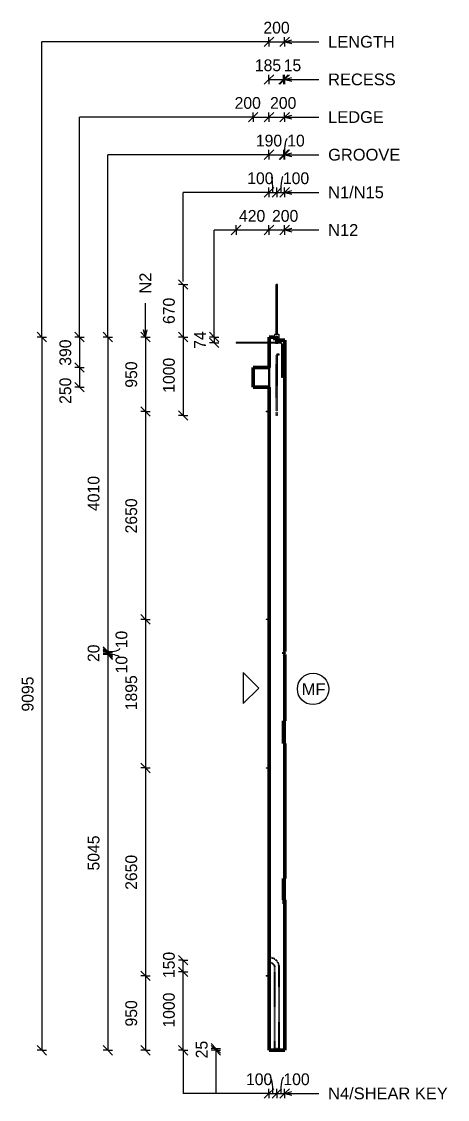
# Model space of a CAD drawing. Header units: millimetres. Extents: x -15095 to 3194, y -2416 to 13287.
# Drawn here: x -2234 to 3194, y -2021 to 11723 of the extents above; entities that cross this region are included whole.
import ezdxf

# ---------------------------------------------------------------- set-up
doc = ezdxf.new("R2010")
doc.units = ezdxf.units.MM
doc.linetypes.add('Dash', pattern=[6.36, 3.18, -3.18])
for name, color, linetype, lineweight in [('A-ANNO-DIMS', 211, 'Continuous', 9), ('A-ANNO-DIMS-60', 211, 'Continuous', 9), ('A-DETL-THIN', 151, 'Continuous', 18), ('A-GENM', 13, 'Continuous', 18), ('A-WALL', 113, 'Continuous', 25), ('A-WALL-HDLN', 110, 'Dash', 25), ('G-ANNO-TEXT', 231, 'Continuous', 9), ('S-BEAM', 12, 'Continuous', 18), ('S-RBAR', 171, 'Continuous', 18)]:
    doc.layers.add(name, color=color, linetype=linetype, lineweight=lineweight)
doc.styles.add('Arial_1', font='arial.ttf', dxfattribs={"height": 150})
doc.styles.add('Nirmala UI Semilight', font='NirmalaS.ttf', dxfattribs={"height": 150})
doc.dimstyles.new('Arrow_Filled_-_2_5_NI_UI', dxfattribs={"dimscale": 304.8, "dimtxt": 157.104592, "dimasz": 0.393701, "dimexe": 0.19685, "dimexo": 0.0625, "dimgap": 0.19685, "dimtad": 1, "dimdec": 0, "dimzin": 0, "dimdsep": 46, "dimtxsty": 'Nirmala UI Semilight', "dimblk1": 'OBLIQUE', "dimblk2": 'OBLIQUE', "dimsah": 1, "dimcen": 0.09, "dimazin": 0, "dimtfac": 1, "dimtdec": 4, "dimtix": 1, "dimtmove": 0, "dimatfit": 3, "dimfxl": 0.19685, "dimfxlon": 1, "dimtvp": 1, "dimtolj": 1, "dimtzin": 0, "dimarcsym": 2})
doc.dimstyles.new('Arrow_Filled_-_2_5_NI_UI_1', dxfattribs={"dimscale": 304.8, "dimtxt": 157.104592, "dimasz": 0.393701, "dimexe": 0.19685, "dimexo": 0.0625, "dimgap": 0.19685, "dimtad": 1, "dimdec": 0, "dimzin": 0, "dimdsep": 46, "dimtxsty": 'Nirmala UI Semilight', "dimblk1": 'OBLIQUE', "dimblk2": 'OBLIQUE', "dimsah": 1, "dimcen": 0.09, "dimazin": 0, "dimtfac": 1, "dimtdec": 4, "dimtix": 1, "dimtmove": 1, "dimatfit": 3, "dimfxl": 0.19685, "dimfxlon": 1, "dimtvp": 1, "dimtolj": 1, "dimtzin": 0, "dimarcsym": 2})
doc.dimstyles.new('Arrow_Filled_-_2_5_NI_UI_2', dxfattribs={"dimscale": 304.8, "dimtxt": 157.104592, "dimasz": 0.393701, "dimexe": 0.19685, "dimexo": 0.0625, "dimgap": 0.19685, "dimtad": 1, "dimdec": 0, "dimzin": 0, "dimdsep": 46, "dimtxsty": 'Nirmala UI Semilight', "dimblk1": 'OBLIQUE', "dimblk2": 'OBLIQUE', "dimsah": 1, "dimcen": 0.09, "dimazin": 0, "dimtfac": 1, "dimtdec": 4, "dimtix": 1, "dimtmove": 2, "dimatfit": 3, "dimfxl": 0.19685, "dimfxlon": 1, "dimtvp": 1, "dimtolj": 1, "dimtzin": 0, "dimarcsym": 2})

# ---------------------------------------------------------------- blocks, each defined once
blk = doc.blocks.new('RR spread anchor face based - RR-SA-7_5-260-1726841-Elevation Right')
at = {"layer": 'A-GENM'}
for p, q in [((12986, 7733), (12984, 7728)), ((12984, 7728), (12984, 7700)), ((13041, 7733), (12986, 7733)), ((13001, 7695), (13001, 7699)), ((13027, 7699), (13027, 7695)), ((13044, 7728), (13041, 7733)), ((13044, 7660), (13044, 7728)), ((13044, 7483), (13014, 7483)), ((13014, 7483), (13014, 7473)), ((13014, 7473), (13044, 7473)), ((13044, 7473), (13044, 7483))]:
    blk.add_line(p, q, dxfattribs=at)
for centre, start, end in [((13014, 7699), 0, 180), ((13014, 7695), 180, 0)]:
    blk.add_arc(centre, 13, start, end, dxfattribs=at)
blk = doc.blocks.new('RR spread anchor face based - RR-SA-1_4-160-1726851-Elevation Right')
at = {"layer": 'A-GENM'}
for p, q in [((12879, 6753), (12884, 6753)), ((12879, 6753), (12879, 6747)), ((12884, 6747), (12879, 6747)), ((12884, 6753), (12914, 6753)), ((12884, 6753), (12884, 6747)), ((12914, 6747), (12884, 6747))]:
    blk.add_line(p, q, dxfattribs=at)
blk = doc.blocks.new('DIMBLOCK111-Elevation Right')
at = {"layer": 'A-ANNO-DIMS-60'}
for p, q in [((919, 11465), (859, 11405)), ((919, 11465), (979, 11525)), ((919, 11465), (919, 11525)), ((919, 11465), (1119, 11465)), ((919, 11465), (919, 11405)), ((1119, 11465), (1059, 11405)), ((1119, 11465), (1179, 11525)), ((1119, 11465), (1119, 11525)), ((1119, 11465), (1119, 11405))]:
    blk.add_line(p, q, dxfattribs=at)
at = {"layer": 'A-ANNO-DIMS-60', "color": 0, "insert": (848, 11720), "char_height": 150, "width": 411.33, "attachment_point": 1, "line_spacing_factor": 1.142579, "style": 'Nirmala UI Semilight'}
blk.add_mtext('200', dxfattribs=at)
blk = doc.blocks.new('_Oblique')
at = {"color": 0, "linetype": 'ByBlock', "lineweight": -2}
blk.add_line((-0.5, -0.5), (0.5, 0.5), dxfattribs=at)
blk = doc.blocks.new('DIMBLOCK112-Elevation Right')
at = {"layer": 'A-ANNO-DIMS-60'}
for p, q in [((719, 10505), (659, 10445)), ((719, 10505), (779, 10565)), ((719, 10505), (719, 10565)), ((719, 10505), (919, 10505)), ((719, 10505), (719, 10445)), ((919, 10505), (859, 10445)), ((919, 10505), (979, 10565)), ((919, 10505), (919, 10565)), ((919, 10505), (919, 10445))]:
    blk.add_line(p, q, dxfattribs=at)
at = {"layer": 'A-ANNO-DIMS-60', "color": 0, "insert": (481, 10760), "char_height": 150, "width": 411.33, "attachment_point": 1, "line_spacing_factor": 1.142579, "style": 'Nirmala UI Semilight'}
blk.add_mtext('200', dxfattribs=at)
blk = doc.blocks.new('DIMBLOCK113-Elevation Right')
at = {"layer": 'A-ANNO-DIMS-60'}
for p, q in [((919, 10505), (859, 10445)), ((919, 10505), (979, 10565)), ((919, 10505), (919, 10565)), ((919, 10505), (1119, 10505)), ((919, 10505), (919, 10445)), ((1119, 10505), (1059, 10445)), ((1119, 10505), (1179, 10565)), ((1119, 10505), (1119, 10565)), ((1119, 10505), (1119, 10445))]:
    blk.add_line(p, q, dxfattribs=at)
at = {"layer": 'A-ANNO-DIMS-60', "color": 0, "insert": (933, 10760), "char_height": 150, "width": 411.33, "attachment_point": 1, "line_spacing_factor": 1.142579, "style": 'Nirmala UI Semilight'}
blk.add_mtext('200', dxfattribs=at)
blk = doc.blocks.new('DIMBLOCK114-Elevation Right')
at = {"layer": 'A-ANNO-DIMS-60'}
for p, q in [((919, 9545), (859, 9485)), ((919, 9545), (979, 9605)), ((919, 9545), (919, 9605)), ((919, 9545), (1019, 9545)), ((919, 9545), (919, 9485)), ((1019, 9545), (959, 9485)), ((1019, 9545), (1079, 9605)), ((1019, 9545), (1019, 9605)), ((1019, 9545), (1019, 9485))]:
    blk.add_line(p, q, dxfattribs=at)
blk.add_ellipse((950, 9545), major_axis=(0, 203), ratio=0.094096, start_param=4.712389, end_param=6.283185, dxfattribs=at)
at = {"layer": 'A-ANNO-DIMS-60', "color": 0, "insert": (642, 9800), "char_height": 150, "width": 370.2, "attachment_point": 1, "line_spacing_factor": 1.142579, "style": 'Nirmala UI Semilight'}
blk.add_mtext('100', dxfattribs=at)
blk = doc.blocks.new('DIMBLOCK115-Elevation Right')
at = {"layer": 'A-ANNO-DIMS-60'}
for p, q in [((1019, 9545), (959, 9485)), ((1019, 9545), (1079, 9605)), ((1019, 9545), (1019, 9605)), ((1019, 9545), (1119, 9545)), ((1019, 9545), (1019, 9485)), ((1119, 9545), (1059, 9485)), ((1119, 9545), (1179, 9605)), ((1119, 9545), (1119, 9605)), ((1119, 9545), (1119, 9485))]:
    blk.add_line(p, q, dxfattribs=at)
blk.add_ellipse((1097, 9545), major_axis=(0, 203), ratio=0.138036, start_param=0, end_param=1.570796, dxfattribs=at)
at = {"layer": 'A-ANNO-DIMS-60', "color": 0, "insert": (1097, 9800), "char_height": 150, "width": 370.2, "attachment_point": 1, "line_spacing_factor": 1.142579, "style": 'Nirmala UI Semilight'}
blk.add_mtext('100', dxfattribs=at)
blk = doc.blocks.new('DIMBLOCK116-Elevation Right')
at = {"layer": 'A-ANNO-DIMS-60'}
for p, q in [((919, 10025), (979, 10085)), ((919, 10025), (919, 10085)), ((1109, 10025), (1169, 10085)), ((1109, 10025), (1109, 10085)), ((919, 10025), (859, 9965)), ((919, 10025), (1109, 10025)), ((919, 10025), (919, 9965)), ((1109, 10025), (1049, 9965)), ((1109, 10025), (1109, 9965))]:
    blk.add_line(p, q, dxfattribs=at)
at = {"layer": 'A-ANNO-DIMS-60', "color": 0, "insert": (752, 10280), "char_height": 150, "width": 370.2, "attachment_point": 1, "line_spacing_factor": 1.142579, "style": 'Nirmala UI Semilight'}
blk.add_mtext('190', dxfattribs=at)
blk = doc.blocks.new('DIMBLOCK117-Elevation Right')
at = {"layer": 'A-ANNO-DIMS-60'}
for p, q in [((1109, 10025), (1169, 10085)), ((1109, 10025), (1109, 10085)), ((1119, 10025), (1179, 10085)), ((1119, 10025), (1119, 10085)), ((1109, 10025), (1049, 9965)), ((1119, 10025), (1059, 9965)), ((1109, 10025), (1119, 10025)), ((1109, 10025), (1109, 9965)), ((1119, 10025), (1119, 9965))]:
    blk.add_line(p, q, dxfattribs=at)
blk.add_ellipse((1152, 10025), major_axis=(0, 203), ratio=0.186107, start_param=0, end_param=1.570796, dxfattribs=at)
at = {"layer": 'A-ANNO-DIMS-60', "color": 0, "insert": (1152, 10280), "char_height": 150, "width": 233.09, "attachment_point": 1, "line_spacing_factor": 1.142579, "style": 'Nirmala UI Semilight'}
blk.add_mtext('10', dxfattribs=at)
blk = doc.blocks.new('DIMBLOCK118-Elevation Right')
at = {"layer": 'A-ANNO-DIMS-60'}
for p, q in [((-1976, 7700), (-2036, 7760)), ((-1976, 7700), (-2036, 7700)), ((-1976, 7700), (-1976, -1395)), ((-1976, 7700), (-1916, 7640)), ((-1976, 7700), (-1916, 7700)), ((-1976, -1395), (-2036, -1335)), ((-1976, -1395), (-2036, -1395)), ((-1976, -1395), (-1916, -1455)), ((-1976, -1395), (-1916, -1395))]:
    blk.add_line(p, q, dxfattribs=at)
at = {"layer": 'A-ANNO-DIMS-60', "color": 0, "insert": (-2232, 2924), "char_height": 150, "width": 548.44, "attachment_point": 1, "rotation": 90, "line_spacing_factor": 1.142579, "style": 'Nirmala UI Semilight'}
blk.add_mtext('9095', dxfattribs=at)
blk = doc.blocks.new('DIMBLOCK119-Elevation Right')
at = {"layer": 'A-ANNO-DIMS-60'}
for p, q in [((-1496, 7700), (-1556, 7760)), ((-1496, 7700), (-1556, 7700)), ((-1496, 7700), (-1496, 7310)), ((-1496, 7700), (-1436, 7640)), ((-1496, 7700), (-1436, 7700)), ((-1496, 7310), (-1556, 7370)), ((-1496, 7310), (-1556, 7310)), ((-1496, 7310), (-1436, 7250)), ((-1496, 7310), (-1436, 7310))]:
    blk.add_line(p, q, dxfattribs=at)
at = {"layer": 'A-ANNO-DIMS-60', "color": 0, "insert": (-1752, 7334), "char_height": 150, "width": 411.33, "attachment_point": 1, "rotation": 90, "line_spacing_factor": 1.142579, "style": 'Nirmala UI Semilight'}
blk.add_mtext('390', dxfattribs=at)
blk = doc.blocks.new('DIMBLOCK120-Elevation Right')
at = {"layer": 'A-ANNO-DIMS-60'}
for p, q in [((-1496, 7310), (-1556, 7370)), ((-1496, 7310), (-1556, 7310)), ((-1496, 7310), (-1496, 7060)), ((-1496, 7310), (-1436, 7250)), ((-1496, 7310), (-1436, 7310)), ((-1496, 7060), (-1556, 7120)), ((-1496, 7060), (-1556, 7060)), ((-1496, 7060), (-1436, 7000)), ((-1496, 7060), (-1436, 7060))]:
    blk.add_line(p, q, dxfattribs=at)
at = {"layer": 'A-ANNO-DIMS-60', "color": 0, "insert": (-1752, 6847), "char_height": 150, "width": 411.33, "attachment_point": 1, "rotation": 90, "line_spacing_factor": 1.142579, "style": 'Nirmala UI Semilight'}
blk.add_mtext('250', dxfattribs=at)
blk = doc.blocks.new('DIMBLOCK121-Elevation Right')
at = {"layer": 'A-ANNO-DIMS-60'}
for p, q in [((-176, 8370), (-236, 8430)), ((-176, 8370), (-236, 8370)), ((-176, 8370), (-176, 7700)), ((-176, 8370), (-116, 8310)), ((-176, 8370), (-116, 8370)), ((-176, 7700), (-236, 7760)), ((-176, 7700), (-236, 7700)), ((-176, 7700), (-116, 7640)), ((-176, 7700), (-116, 7700))]:
    blk.add_line(p, q, dxfattribs=at)
at = {"layer": 'A-ANNO-DIMS-60', "color": 0, "insert": (-432, 7866), "char_height": 150, "width": 404.47, "attachment_point": 1, "rotation": 90, "line_spacing_factor": 1.142579, "style": 'Nirmala UI Semilight'}
blk.add_mtext('670', dxfattribs=at)
blk = doc.blocks.new('DIMBLOCK122-Elevation Right')
at = {"layer": 'A-ANNO-DIMS-60'}
for p, q in [((-176, 7700), (-236, 7760)), ((-176, 7700), (-236, 7700)), ((-176, 7700), (-176, 6700)), ((-176, 7700), (-116, 7640)), ((-176, 7700), (-116, 7700)), ((-176, 6700), (-236, 6760)), ((-176, 6700), (-236, 6700)), ((-176, 6700), (-116, 6640)), ((-176, 6700), (-116, 6700))]:
    blk.add_line(p, q, dxfattribs=at)
at = {"layer": 'A-ANNO-DIMS-60', "color": 0, "insert": (-432, 6989), "char_height": 150, "width": 507.31, "attachment_point": 1, "rotation": 90, "line_spacing_factor": 1.142579, "style": 'Nirmala UI Semilight'}
blk.add_mtext('1000', dxfattribs=at)
blk = doc.blocks.new('DIMBLOCK123-Elevation Right')
at = {"layer": 'A-ANNO-DIMS-60'}
for p, q in [((-1136, 7700), (-1196, 7760)), ((-1136, 7700), (-1196, 7700)), ((-1136, 7700), (-1136, 3690)), ((-1136, 7700), (-1076, 7640)), ((-1136, 7700), (-1076, 7700)), ((-1136, 3690), (-1196, 3750)), ((-1136, 3690), (-1196, 3690)), ((-1136, 3690), (-1076, 3630)), ((-1136, 3690), (-1076, 3690))]:
    blk.add_line(p, q, dxfattribs=at)
at = {"layer": 'A-ANNO-DIMS-60', "color": 0, "insert": (-1392, 5482), "char_height": 150, "width": 510.73, "attachment_point": 1, "rotation": 90, "line_spacing_factor": 1.142579, "style": 'Nirmala UI Semilight'}
blk.add_mtext('4010', dxfattribs=at)
blk = doc.blocks.new('DIMBLOCK124-Elevation Right')
at = {"layer": 'A-ANNO-DIMS-60'}
for p, q in [((-1136, 3690), (-1196, 3750)), ((-1136, 3680), (-1196, 3740)), ((-1136, 3690), (-1196, 3690)), ((-1136, 3680), (-1196, 3680)), ((-1136, 3690), (-1136, 3680)), ((-1136, 3690), (-1076, 3630)), ((-1136, 3690), (-1076, 3690)), ((-1136, 3680), (-1076, 3620)), ((-1136, 3680), (-1076, 3680))]:
    blk.add_line(p, q, dxfattribs=at)
blk.add_ellipse((-1136, 3731), major_axis=(153, 0), ratio=0.298217, start_param=4.712389, end_param=6.283185, dxfattribs=at)
at = {"layer": 'A-ANNO-DIMS-60', "color": 0, "insert": (-1036, 3731), "char_height": 150, "width": 233.09, "attachment_point": 1, "rotation": 90, "line_spacing_factor": 1.142579, "style": 'Nirmala UI Semilight'}
blk.add_mtext('10', dxfattribs=at)
blk = doc.blocks.new('DIMBLOCK125-Elevation Right')
at = {"layer": 'A-ANNO-DIMS-60'}
for p, q in [((-1136, 3680), (-1196, 3740)), ((-1136, 3660), (-1196, 3720)), ((-1136, 3680), (-1196, 3680)), ((-1136, 3660), (-1196, 3660)), ((-1136, 3680), (-1136, 3660)), ((-1136, 3680), (-1076, 3620)), ((-1136, 3680), (-1076, 3680)), ((-1136, 3660), (-1076, 3600)), ((-1136, 3660), (-1076, 3660))]:
    blk.add_line(p, q, dxfattribs=at)
at = {"layer": 'A-ANNO-DIMS-60', "color": 0, "insert": (-1392, 3556), "char_height": 150, "width": 274.22, "attachment_point": 1, "rotation": 90, "line_spacing_factor": 1.142579, "style": 'Nirmala UI Semilight'}
blk.add_mtext('20', dxfattribs=at)
blk = doc.blocks.new('DIMBLOCK126-Elevation Right')
at = {"layer": 'A-ANNO-DIMS-60'}
for p, q in [((-1136, 3660), (-1196, 3720)), ((-1136, 3650), (-1196, 3710)), ((-1136, 3660), (-1196, 3660)), ((-1136, 3650), (-1196, 3650)), ((-1136, 3660), (-1136, 3650)), ((-1136, 3660), (-1076, 3600)), ((-1136, 3660), (-1076, 3660)), ((-1136, 3650), (-1076, 3590)), ((-1136, 3650), (-1076, 3650))]:
    blk.add_line(p, q, dxfattribs=at)
blk.add_ellipse((-1136, 3605), major_axis=(153, 0), ratio=0.325957, start_param=0, end_param=1.570796, dxfattribs=at)
at = {"layer": 'A-ANNO-DIMS-60', "color": 0, "insert": (-1036, 3411), "char_height": 150, "width": 233.09, "attachment_point": 1, "rotation": 90, "line_spacing_factor": 1.142579, "style": 'Nirmala UI Semilight'}
blk.add_mtext('10', dxfattribs=at)
blk = doc.blocks.new('DIMBLOCK127-Elevation Right')
at = {"layer": 'A-ANNO-DIMS-60'}
for p, q in [((-1136, 3650), (-1196, 3710)), ((-1136, 3650), (-1196, 3650)), ((-1136, 3650), (-1136, -1395)), ((-1136, 3650), (-1076, 3590)), ((-1136, 3650), (-1076, 3650)), ((-1136, -1395), (-1196, -1335)), ((-1136, -1395), (-1196, -1395)), ((-1136, -1395), (-1076, -1455)), ((-1136, -1395), (-1076, -1395))]:
    blk.add_line(p, q, dxfattribs=at)
at = {"layer": 'A-ANNO-DIMS-60', "color": 0, "insert": (-1392, 898), "char_height": 150, "width": 551.87, "attachment_point": 1, "rotation": 90, "line_spacing_factor": 1.142579, "style": 'Nirmala UI Semilight'}
blk.add_mtext('5045', dxfattribs=at)
blk = doc.blocks.new('DIMBLOCK128-Elevation Right')
at = {"layer": 'A-ANNO-DIMS-60'}
for p, q in [((-656, 7700), (-716, 7760)), ((-656, 7700), (-716, 7700)), ((-656, 7700), (-656, 6750)), ((-656, 7700), (-596, 7640)), ((-656, 7700), (-596, 7700)), ((-656, 6750), (-716, 6810)), ((-656, 6750), (-716, 6750)), ((-656, 6750), (-596, 6690)), ((-656, 6750), (-596, 6750))]:
    blk.add_line(p, q, dxfattribs=at)
at = {"layer": 'A-ANNO-DIMS-60', "color": 0, "insert": (-912, 7054), "char_height": 150, "width": 411.33, "attachment_point": 1, "rotation": 90, "line_spacing_factor": 1.142579, "style": 'Nirmala UI Semilight'}
blk.add_mtext('950', dxfattribs=at)
blk = doc.blocks.new('DIMBLOCK129-Elevation Right')
at = {"layer": 'A-ANNO-DIMS-60'}
for p, q in [((-656, 6750), (-716, 6810)), ((-656, 6750), (-716, 6750)), ((-656, 6750), (-656, 4100)), ((-656, 6750), (-596, 6690)), ((-656, 6750), (-596, 6750)), ((-656, 4100), (-716, 4160)), ((-656, 4100), (-716, 4100)), ((-656, 4100), (-596, 4040)), ((-656, 4100), (-596, 4100))]:
    blk.add_line(p, q, dxfattribs=at)
at = {"layer": 'A-ANNO-DIMS-60', "color": 0, "insert": (-912, 5196), "char_height": 150, "width": 548.44, "attachment_point": 1, "rotation": 90, "line_spacing_factor": 1.142579, "style": 'Nirmala UI Semilight'}
blk.add_mtext('2650', dxfattribs=at)
blk = doc.blocks.new('DIMBLOCK130-Elevation Right')
at = {"layer": 'A-ANNO-DIMS-60'}
for p, q in [((-656, 4100), (-716, 4160)), ((-656, 4100), (-716, 4100)), ((-656, 4100), (-656, 2205)), ((-656, 4100), (-596, 4040)), ((-656, 4100), (-596, 4100)), ((-656, 2205), (-716, 2265)), ((-656, 2205), (-716, 2205)), ((-656, 2205), (-596, 2145)), ((-656, 2205), (-596, 2205))]:
    blk.add_line(p, q, dxfattribs=at)
at = {"layer": 'A-ANNO-DIMS-60', "color": 0, "insert": (-912, 2941), "char_height": 150, "width": 507.31, "attachment_point": 1, "rotation": 90, "line_spacing_factor": 1.142579, "style": 'Nirmala UI Semilight'}
blk.add_mtext('1895', dxfattribs=at)
blk = doc.blocks.new('DIMBLOCK131-Elevation Right')
at = {"layer": 'A-ANNO-DIMS-60'}
for p, q in [((-656, 2205), (-716, 2265)), ((-656, 2205), (-716, 2205)), ((-656, 2205), (-656, -445)), ((-656, 2205), (-596, 2145)), ((-656, 2205), (-596, 2205)), ((-656, -445), (-716, -385)), ((-656, -445), (-716, -445)), ((-656, -445), (-596, -505)), ((-656, -445), (-596, -445))]:
    blk.add_line(p, q, dxfattribs=at)
at = {"layer": 'A-ANNO-DIMS-60', "color": 0, "insert": (-912, 651), "char_height": 150, "width": 548.44, "attachment_point": 1, "rotation": 90, "line_spacing_factor": 1.142579, "style": 'Nirmala UI Semilight'}
blk.add_mtext('2650', dxfattribs=at)
blk = doc.blocks.new('DIMBLOCK132-Elevation Right')
at = {"layer": 'A-ANNO-DIMS-60'}
for p, q in [((-656, -445), (-716, -385)), ((-656, -445), (-716, -445)), ((-656, -445), (-656, -1395)), ((-656, -445), (-596, -505)), ((-656, -445), (-596, -445)), ((-656, -1395), (-716, -1335)), ((-656, -1395), (-716, -1395)), ((-656, -1395), (-596, -1455)), ((-656, -1395), (-596, -1395))]:
    blk.add_line(p, q, dxfattribs=at)
at = {"layer": 'A-ANNO-DIMS-60', "color": 0, "insert": (-912, -1091), "char_height": 150, "width": 411.33, "attachment_point": 1, "rotation": 90, "line_spacing_factor": 1.142579, "style": 'Nirmala UI Semilight'}
blk.add_mtext('950', dxfattribs=at)
blk = doc.blocks.new('DIMBLOCK133-Elevation Right')
at = {"layer": 'A-ANNO-DIMS-60'}
for p, q in [((919, -1945), (979, -1885)), ((919, -1945), (919, -1885)), ((1019, -1945), (1079, -1885)), ((1019, -1945), (1019, -1885)), ((919, -1945), (859, -2005)), ((919, -1945), (1019, -1945)), ((919, -1945), (919, -2005)), ((1019, -1945), (959, -2005)), ((1019, -1945), (1019, -2005))]:
    blk.add_line(p, q, dxfattribs=at)
blk.add_ellipse((934, -1945), major_axis=(0, 203), ratio=0.172754, start_param=4.712389, end_param=6.283185, dxfattribs=at)
at = {"layer": 'A-ANNO-DIMS-60', "color": 0, "insert": (626, -1689), "char_height": 150, "width": 370.2, "attachment_point": 1, "line_spacing_factor": 1.142579, "style": 'Nirmala UI Semilight'}
blk.add_mtext('100', dxfattribs=at)
blk = doc.blocks.new('DIMBLOCK134-Elevation Right')
at = {"layer": 'A-ANNO-DIMS-60'}
for p, q in [((1019, -1945), (1079, -1885)), ((1019, -1945), (1019, -1885)), ((1119, -1945), (1179, -1885)), ((1119, -1945), (1119, -1885)), ((1019, -1945), (959, -2005)), ((1019, -1945), (1119, -1945)), ((1019, -1945), (1019, -2005)), ((1119, -1945), (1059, -2005)), ((1119, -1945), (1119, -2005))]:
    blk.add_line(p, q, dxfattribs=at)
blk.add_ellipse((1103, -1945), major_axis=(0, 203), ratio=0.164801, start_param=0, end_param=1.570796, dxfattribs=at)
at = {"layer": 'A-ANNO-DIMS-60', "color": 0, "insert": (1103, -1689), "char_height": 150, "width": 370.2, "attachment_point": 1, "line_spacing_factor": 1.142579, "style": 'Nirmala UI Semilight'}
blk.add_mtext('100', dxfattribs=at)
blk = doc.blocks.new('DIMBLOCK135-Elevation Right')
at = {"layer": 'A-ANNO-DIMS-60'}
for p, q in [((-176, -395), (-236, -335)), ((-176, -395), (-236, -395)), ((-176, -1395), (-176, -395)), ((-176, -395), (-116, -455)), ((-176, -395), (-116, -395)), ((-176, -1395), (-236, -1335)), ((-176, -1395), (-236, -1395)), ((-176, -1395), (-116, -1455)), ((-176, -1395), (-116, -1395))]:
    blk.add_line(p, q, dxfattribs=at)
at = {"layer": 'A-ANNO-DIMS-60', "color": 0, "insert": (-432, -1106), "char_height": 150, "width": 507.31, "attachment_point": 1, "rotation": 90, "line_spacing_factor": 1.142579, "style": 'Nirmala UI Semilight'}
blk.add_mtext('1000', dxfattribs=at)
blk = doc.blocks.new('DIMBLOCK136-Elevation Right')
at = {"layer": 'A-ANNO-DIMS-60'}
for p, q in [((-176, -245), (-236, -185)), ((-176, -245), (-236, -245)), ((-176, -395), (-176, -245)), ((-176, -245), (-116, -305)), ((-176, -245), (-116, -245)), ((-176, -395), (-236, -335)), ((-176, -395), (-236, -395)), ((-176, -395), (-116, -455)), ((-176, -395), (-116, -395))]:
    blk.add_line(p, q, dxfattribs=at)
at = {"layer": 'A-ANNO-DIMS-60', "color": 0, "insert": (-432, -474), "char_height": 150, "width": 370.2, "attachment_point": 1, "rotation": 90, "line_spacing_factor": 1.142579, "style": 'Nirmala UI Semilight'}
blk.add_mtext('150', dxfattribs=at)
blk = doc.blocks.new('DIMBLOCK137-Elevation Right')
at = {"layer": 'A-ANNO-DIMS-60'}
for p, q in [((242, -1370), (182, -1310)), ((242, -1395), (182, -1335)), ((242, -1370), (182, -1370)), ((242, -1395), (242, -1370)), ((242, -1370), (302, -1430)), ((242, -1370), (302, -1370)), ((242, -1395), (182, -1395)), ((242, -1395), (302, -1455)), ((242, -1395), (302, -1395))]:
    blk.add_line(p, q, dxfattribs=at)
at = {"layer": 'A-ANNO-DIMS-60', "color": 0, "insert": (-14, -1497), "char_height": 150, "width": 274.22, "attachment_point": 1, "rotation": 90, "line_spacing_factor": 1.142579, "style": 'Nirmala UI Semilight'}
blk.add_mtext('25', dxfattribs=at)
blk = doc.blocks.new('DIMBLOCK138-Elevation Right')
at = {"layer": 'A-ANNO-DIMS-60'}
for p, q in [((499, 9065), (559, 9125)), ((499, 9065), (499, 9125)), ((919, 9065), (979, 9125)), ((919, 9065), (919, 9125)), ((499, 9065), (439, 9005)), ((499, 9065), (919, 9065)), ((499, 9065), (499, 9005)), ((919, 9065), (859, 9005)), ((919, 9065), (919, 9005))]:
    blk.add_line(p, q, dxfattribs=at)
at = {"layer": 'A-ANNO-DIMS-60', "color": 0, "insert": (537, 9320), "char_height": 150, "width": 414.76, "attachment_point": 1, "line_spacing_factor": 1.142579, "style": 'Nirmala UI Semilight'}
blk.add_mtext('420', dxfattribs=at)
blk = doc.blocks.new('DIMBLOCK139-Elevation Right')
at = {"layer": 'A-ANNO-DIMS-60'}
for p, q in [((919, 9065), (979, 9125)), ((919, 9065), (919, 9125)), ((1119, 9065), (1179, 9125)), ((1119, 9065), (1119, 9125)), ((919, 9065), (859, 9005)), ((919, 9065), (1119, 9065)), ((919, 9065), (919, 9005)), ((1119, 9065), (1059, 9005)), ((1119, 9065), (1119, 9005))]:
    blk.add_line(p, q, dxfattribs=at)
at = {"layer": 'A-ANNO-DIMS-60', "color": 0, "insert": (958, 9320), "char_height": 150, "width": 411.33, "attachment_point": 1, "line_spacing_factor": 1.142579, "style": 'Nirmala UI Semilight'}
blk.add_mtext('200', dxfattribs=at)
blk = doc.blocks.new('DIMBLOCK140-Elevation Right')
at = {"layer": 'A-ANNO-DIMS-60'}
for p, q in [((220, 7700), (160, 7760)), ((220, 7700), (160, 7700)), ((220, 7700), (220, 7626)), ((220, 7700), (280, 7640)), ((220, 7700), (280, 7700)), ((220, 7626), (160, 7686)), ((220, 7626), (160, 7626)), ((220, 7626), (280, 7566)), ((220, 7626), (280, 7626))]:
    blk.add_line(p, q, dxfattribs=at)
at = {"layer": 'A-ANNO-DIMS-60', "color": 0, "insert": (-35, 7550), "char_height": 150, "width": 270.79, "attachment_point": 1, "rotation": 90, "line_spacing_factor": 1.142579, "style": 'Nirmala UI Semilight'}
blk.add_mtext('74', dxfattribs=at)
blk = doc.blocks.new('DIMBLOCK141-Elevation Right')
at = {"layer": 'A-ANNO-DIMS-60'}
for p, q in [((919, 10985), (979, 11045)), ((919, 10985), (919, 11045)), ((1104, 10985), (1164, 11045)), ((1104, 10985), (1104, 11045)), ((919, 10985), (859, 10925)), ((919, 10985), (1104, 10985)), ((919, 10985), (919, 10925)), ((1104, 10985), (1044, 10925)), ((1104, 10985), (1104, 10925))]:
    blk.add_line(p, q, dxfattribs=at)
at = {"layer": 'A-ANNO-DIMS-60', "color": 0, "insert": (739, 11240), "char_height": 150, "width": 370.2, "attachment_point": 1, "line_spacing_factor": 1.142579, "style": 'Nirmala UI Semilight'}
blk.add_mtext('185', dxfattribs=at)
blk = doc.blocks.new('DIMBLOCK142-Elevation Right')
at = {"layer": 'A-ANNO-DIMS-60'}
for p, q in [((1104, 10985), (1164, 11045)), ((1104, 10985), (1104, 11045)), ((1119, 10985), (1179, 11045)), ((1119, 10985), (1119, 11045)), ((1104, 10985), (1044, 10925)), ((1119, 10985), (1059, 10925)), ((1104, 10985), (1119, 10985)), ((1104, 10985), (1104, 10925)), ((1119, 10985), (1119, 10925))]:
    blk.add_line(p, q, dxfattribs=at)
at = {"layer": 'A-ANNO-DIMS-60', "color": 0, "insert": (1107, 11240), "char_height": 150, "width": 233.09, "attachment_point": 1, "line_spacing_factor": 1.142579, "style": 'Nirmala UI Semilight'}
blk.add_mtext('15', dxfattribs=at)

msp = doc.modelspace()

# ---------------------------------------------------------------- linework, layer by layer
at = {"layer": 'A-DETL-THIN'}
for p, q in [((-1976.5, 7700), (-1976.5, 11464.7)), ((919.4, 11464.7), (-1976.5, 11464.7)), ((-1496.5, 7700), (-1496.5, 10504.7)), ((719.3, 10504.7), (-1496.5, 10504.7)), ((-1136.5, 7700), (-1136.5, 10024.7)), ((919.4, 10024.7), (-1136.5, 10024.7)), ((-176.5, 8410), (-176.5, 9544.7)), ((919.4, 9544.7), (-176.5, 9544.7)), ((220.5, 7700), (220.5, 9064.7)), ((499.4, 9064.7), (220.5, 9064.7)), ((590.9, 3422.8), (590.9, 3026.8)), ((788.9, 3224.8), (590.9, 3422.8)), ((590.9, 3026.8), (788.9, 3224.8)), ((-176.5, -1395), (-176.5, -1944.7)), ((242.1, -1395), (242.1, -1944.7)), ((919.4, -1944.7), (-176.5, -1944.7))]:
    msp.add_line(p, q, dxfattribs=at)
msp.add_circle((1481.5, 3212.9), 200, dxfattribs=at)
at = {"layer": 'A-WALL', "lineweight": 50}
for p, q in [((919.4, 7700), (919.4, 7630)), ((989.4, 7700), (919.4, 7700)), ((999.4, 7660), (989.4, 7700)), ((919.4, 7622), (919.4, 7310)), ((1119.4, 7660), (999.4, 7660)), ((1119.4, 3690.4), (1119.4, 7660)), ((919.4, 7060), (919.4, -1395)), ((1109.4, 3680.4), (1119.4, 3690.4)), ((1109.4, 3660.4), (1109.4, 3680.4)), ((1119.4, 3650.4), (1109.4, 3660.4)), ((1119.4, 2804.1), (1119.4, 3650.4)), ((1104.3, 2515.8), (1104.3, 2804.1)), ((1104.3, 2804.1), (1119.4, 2804.1)), ((1119.4, 2515.8), (1104.3, 2515.8)), ((1119.4, 796.1), (1119.4, 2515.8)), ((1104.3, 523.8), (1104.3, 796.1)), ((1104.3, 796.1), (1119.4, 796.1)), ((1119.4, 523.8), (1104.3, 523.8)), ((1119.4, -1395), (1119.4, 523.8)), ((919.4, -1395), (1119.4, -1395))]:
    msp.add_line(p, q, dxfattribs=at)
at = {"layer": 'A-WALL'}
for p, q in [((919.4, 7310), (919.4, 7060)), ((1119.4, 2804.1), (1119.4, 2515.8)), ((1119.4, 796.1), (1119.4, 523.8))]:
    msp.add_line(p, q, dxfattribs=at)
at = {"layer": 'A-WALL-HDLN'}
for p, q in [((1119.4, 772.2), (1104.3, 772.2)), ((1104.3, 472.2), (1104.3, 523.2)), ((1104.3, 472.2), (1119.4, 472.2)), ((929.4, -215), (919.4, -215)), ((919.4, -275), (929.4, -275)), ((989.4, -335), (989.4, -1376.1)), ((1049.4, -1376.4), (1049.4, -335)), ((991.8, -1370), (1046.8, -1370)), ((981.8, -1395), (989.3, -1376.1)), ((1049.4, -1376.4), (1056.8, -1395))]:
    msp.add_line(p, q, dxfattribs=at)
at = {"layer": 'A-WALL-HDLN', "flags": 128}
for points in [[(1049.4, -335), (1049.3, -330.2), (1049, -325.4), (1048.5, -320.6), (1047.8, -315.9), (1047, -311.2), (1045.9, -306.5), (1044.7, -301.8), (1043.3, -297.3), (1041.7, -292.7), (1039.9, -288.3), (1037.9, -283.9), (1035.8, -279.6), (1033.5, -275.4), (1031, -271.3), (1028.4, -267.2), (1025.6, -263.3), (1022.7, -259.5), (1019.6, -255.9), (1016.3, -252.3), (1013, -248.9), (1009.5, -245.6), (1005.8, -242.5), (1002.1, -239.5), (998.2, -236.7), (994.2, -234), (990.1, -231.5), (985.9, -229.2), (981.6, -227), (977.3, -225), (972.8, -223.2), (968.3, -221.5), (963.8, -220), (959.1, -218.8), (954.5, -217.7), (949.8, -216.7), (945, -216), (940.2, -215.5), (935.5, -215.2), (930.7, -215), (929.4, -215)], [(929.4, -275), (931.8, -275), (934.2, -275.2), (936.5, -275.4), (938.9, -275.8), (941.3, -276.2), (943.6, -276.7), (945.9, -277.3), (948.2, -278), (950.5, -278.8), (952.7, -279.7), (954.9, -280.7), (957.1, -281.8), (959.2, -282.9), (961.2, -284.2), (963.2, -285.5), (965.2, -286.9), (967.1, -288.3), (968.9, -289.9), (970.7, -291.5), (972.4, -293.2), (974, -295), (975.6, -296.8), (977.1, -298.7), (978.5, -300.6), (979.8, -302.6), (981.1, -304.6), (982.3, -306.7), (983.4, -308.9), (984.4, -311), (985.3, -313.3), (986.1, -315.5), (986.8, -317.8), (987.5, -320.1), (988, -322.4), (988.5, -324.8), (988.8, -327.2), (989.1, -329.6), (989.3, -332), (989.4, -334.4), (989.4, -335)], [(991.8, -1370), (990.7, -1372.6), (990, -1374.6), (989.5, -1375.7), (989.4, -1376.1)], [(1049.3, -1376.4), (1049.2, -1376), (1048.7, -1374.8), (1047.9, -1372.8), (1046.8, -1370)]]:
    msp.add_lwpolyline(points, dxfattribs=at)
at = {"layer": 'G-ANNO-TEXT', "color": 7}
for p, q in [((1119.2, 11465), (1209.2, 11489.1)), ((1119.2, 11465), (1209.2, 11440.9)), ((1119.2, 11465), (1552.8, 11465)), ((1119.2, 10985), (1209.2, 11009.1)), ((1119.2, 10985), (1209.2, 10960.9)), ((1119.2, 10985), (1552.8, 10985)), ((1119.2, 10505), (1209.2, 10529.1)), ((1119.2, 10505), (1209.2, 10480.9)), ((1119.2, 10505), (1552.8, 10505)), ((1119.2, 10025), (1209.2, 10049.1)), ((1119.2, 10025), (1209.2, 10000.9)), ((1119.2, 10025), (1552.8, 10025)), ((1119.2, 9545), (1209.2, 9569.1)), ((1119.2, 9545), (1209.2, 9520.9)), ((1119.2, 9545), (1552.8, 9545)), ((1119.2, 9065), (1209.2, 9089.1)), ((1119.2, 9065), (1209.2, 9040.9)), ((1119.2, 9065), (1552.8, 9065)), ((-656.8, 7699.9), (-656.8, 8133.5)), ((-656.8, 7699.9), (-680.9, 7789.9)), ((-656.8, 7699.9), (-632.7, 7789.9)), ((1119.2, -1944.4), (1209.2, -1920.2)), ((1119.2, -1944.4), (1209.2, -1968.5)), ((1119.2, -1944.4), (1552.8, -1944.4))]:
    msp.add_line(p, q, dxfattribs=at)
at = {"layer": 'S-BEAM', "lineweight": 50}
for p, q in [((919.3, 7310), (719.3, 7310)), ((719.3, 7310), (719.3, 7060)), ((719.3, 7060), (919.3, 7060))]:
    msp.add_line(p, q, dxfattribs=at)
at = {"layer": 'S-BEAM'}
msp.add_line((919.3, 7060), (919.3, 7310), dxfattribs=at)
at = {"layer": 'S-RBAR'}
for p, q in [((1029.4, 8370), (1009.4, 8370)), ((1009.4, 7732.8), (1009.4, 8370)), ((1029.4, 7732.8), (1029.4, 8370)), ((1009.4, 7687.3), (1009.4, 7707.4)), ((1029.4, 7687.3), (1029.4, 7707.4)), ((1065.4, 7630), (499.4, 7630)), ((499.4, 7630), (499.4, 7622)), ((1065.4, 7622), (499.4, 7622)), ((1081.4, 7185.6), (1081.4, 7606)), ((1089.4, 7185.6), (1089.4, 7606)), ((1089.4, 7185.6), (1081.4, 7185.6))]:
    msp.add_line(p, q, dxfattribs=at)
at = {"layer": 'S-RBAR', "linetype": 'Dash'}
for p, q in [((1009.4, 7630), (1009.4, 7634.8)), ((1009.4, 7614.5), (1009.4, 7622)), ((1029.4, 7630), (1029.4, 7634.8)), ((1029.4, 7614.5), (1029.4, 7622)), ((1009.4, 6753), (1009.4, 7472.8)), ((1029.4, 6757.6), (1029.4, 7472.8)), ((1009.4, 6700), (1009.4, 6747)), ((1029.4, 6748.4), (1029.4, 6751.6)), ((1029.4, 6700), (1029.4, 6742.4)), ((1029.4, 6700), (1009.4, 6700))]:
    msp.add_line(p, q, dxfattribs=at)
at = {"layer": 'S-RBAR'}
for radius in [24, 16]:
    msp.add_arc((1065.4, 7606), radius, 0, 90, dxfattribs=at)

# ---------------------------------------------------------------- block references
at = {"layer": 'A-GENM'}
for name, p in [('RR spread anchor face based - RR-SA-7_5-260-1726841-Elevation Right', (-11994.5, 0)), ('RR spread anchor face based - RR-SA-1_4-160-1726851-Elevation Right', (-11994.5, 0)), ('RR spread anchor face based - RR-SA-1_4-160-1726851-Elevation Right', (-11994.5, -2650)), ('RR spread anchor face based - RR-SA-1_4-160-1726851-Elevation Right', (-11994.5, -4545)), ('RR spread anchor face based - RR-SA-1_4-160-1726851-Elevation Right', (-11994.5, -7195))]:
    msp.add_blockref(name, p, dxfattribs=at)

# ---------------------------------------------------------------- texts
at = {"layer": 'G-ANNO-TEXT', "color": 7, "char_height": 150, "attachment_point": 1, "style": 'Arial_1'}
for s, insert, width in [('LENGTH', (1672.8, 11540), 1029.367), ('RECESS', (1672.8, 11060), 1038.987), ('LEDGE', (1672.8, 10580), 856.202), ('GROOVE', (1672.8, 10100), 1111.139), ('N1/N15', (1672.8, 9620), 856.202), ('N12', (1672.8, 9140), 461.772), ('MF', (1337.1, 3285.7), 360.759), ('N4/SHEAR KEY', (1672.8, -1869.4), 1842.278)]:
    msp.add_mtext(s, dxfattribs=dict(at, insert=insert, width=width))
at = {"layer": 'G-ANNO-TEXT', "color": 7, "insert": (-731.8, 8253.5), "char_height": 150, "width": 322.278, "attachment_point": 1, "rotation": 90, "style": 'Arial_1'}
msp.add_mtext('N2', dxfattribs=at)

# ---------------------------------------------------------------- dimensions: what is measured, and where the dimension line sits
at = {"layer": 'A-ANNO-DIMS'}
for base, p1, p2, override, picture, middle in [((1119.4, 11464.7), (919.4, 11404.7), (1119.4, 11404.7), {"dimpost": '<>', "dimfxl": 200}, 'DIMBLOCK111-Elevation Right', (1019.4, 11602.2)), ((919.4, 9064.7), (499.4, 9004.7), (919.4, 9004.7), {"dimpost": '<>', "dimfxl": 420}, 'DIMBLOCK138-Elevation Right', (709.4, 9202.2))]:
    dim = msp.add_linear_dim(base=base, p1=p1, p2=p2, dimstyle='Arrow_Filled_-_2_5_NI_UI', override=override, dxfattribs=at)
    dim.commit()
    dim.dimension.update_dxf_attribs({"geometry": picture, "text_midpoint": middle})
for base, p1, p2, dimstyle, override, picture, middle in [((1104.3, 10984.7), (919.4, 10924.7), (1104.3, 10924.7), 'Arrow_Filled_-_2_5_NI_UI_2', {"dimpost": '<>', "dimfxl": 184.940727}, 'DIMBLOCK141-Elevation Right', (924.1, 11140.4)), ((1119.4, 10984.7), (1104.3, 10924.7), (1119.4, 10924.7), 'Arrow_Filled_-_2_5_NI_UI_2', {"dimpost": '<>', "dimfxl": 15.059273}, 'DIMBLOCK142-Elevation Right', (1223.5, 11140.4)), ((919.4, 10504.7), (719.3, 10444.7), (919.4, 10444.7), 'Arrow_Filled_-_2_5_NI_UI_2', {"dimpost": '<>', "dimfxl": 200.059273}, 'DIMBLOCK112-Elevation Right', (687.1, 10660.4)), ((1119.4, 10504.7), (919.4, 10444.7), (1119.4, 10444.7), 'Arrow_Filled_-_2_5_NI_UI_2', {"dimpost": '<>', "dimfxl": 200}, 'DIMBLOCK113-Elevation Right', (1138.9, 10660.4)), ((1109.4, 10024.7), (919.4, 9964.7), (1109.4, 9964.7), 'Arrow_Filled_-_2_5_NI_UI_2', {"dimpost": '<>', "dimfxl": 190}, 'DIMBLOCK116-Elevation Right', (937.3, 10180.4)), ((1119.4, 10024.7), (1109.4, 9964.7), (1119.4, 9964.7), 'Arrow_Filled_-_2_5_NI_UI_1', {"dimpost": '<>', "dimfxl": 10}, 'DIMBLOCK117-Elevation Right', (1268.7, 10180.4)), ((1019.4, 9544.7), (919.4, 9484.7), (1019.4, 9484.7), 'Arrow_Filled_-_2_5_NI_UI_1', {"dimpost": '<>', "dimfxl": 100}, 'DIMBLOCK114-Elevation Right', (826.9, 9700.4)), ((1119.4, 9544.7), (1019.4, 9484.7), (1119.4, 9484.7), 'Arrow_Filled_-_2_5_NI_UI_1', {"dimpost": '<>', "dimfxl": 100}, 'DIMBLOCK115-Elevation Right', (1282.5, 9700.4)), ((1119.4, 9064.7), (919.4, 9004.7), (1119.4, 9004.7), 'Arrow_Filled_-_2_5_NI_UI_2', {"dimpost": '<>', "dimfxl": 200}, 'DIMBLOCK139-Elevation Right', (1163.7, 9220.4)), ((1019.3, -1944.7), (919.4, -1884.7), (1019.3, -1884.7), 'Arrow_Filled_-_2_5_NI_UI_1', {"dimpost": '<>', "dimfxl": 99.940727}, 'DIMBLOCK133-Elevation Right', (810.9, -1789)), ((1119.4, -1944.7), (1019.3, -1884.7), (1119.4, -1884.7), 'Arrow_Filled_-_2_5_NI_UI_1', {"dimpost": '<>', "dimfxl": 100.059273}, 'DIMBLOCK134-Elevation Right', (1287.9, -1789))]:
    dim = msp.add_linear_dim(base=base, p1=p1, p2=p2, dimstyle=dimstyle, override=override, dxfattribs=at)
    dim.commit()
    dim.dimension.update_dxf_attribs({"geometry": picture, "text_midpoint": middle, "dimtype": 160})
for base, p1, p2, override, picture, middle in [((-176.5, 7700), (-116.5, 8370), (-116.5, 7700), {"dimpost": '<>', "dimfxl": 670}, 'DIMBLOCK121-Elevation Right', (-314, 8035)), ((-1976.5, -1395), (-1916.5, 7700), (-1916.5, -1395), {"dimpost": '<>', "dimfxl": 9095}, 'DIMBLOCK118-Elevation Right', (-2114, 3152.5)), ((-1496.5, 7310), (-1436.5, 7700), (-1436.5, 7310), {"dimpost": '<>', "dimfxl": 390}, 'DIMBLOCK119-Elevation Right', (-1634, 7505)), ((-1136.5, 3690.4), (-1076.5, 7700), (-1076.5, 3690.4), {"dimpost": '<>', "dimfxl": 4009.609375}, 'DIMBLOCK123-Elevation Right', (-1274.4, 5695.2)), ((-656.5, 6750), (-596.5, 7700), (-596.5, 6750), {"dimpost": '<>', "dimfxl": 950}, 'DIMBLOCK128-Elevation Right', (-794, 7225)), ((-176.5, 6700), (-116.5, 7700), (-116.5, 6700), {"dimpost": '<>', "dimfxl": 1000}, 'DIMBLOCK122-Elevation Right', (-314.4, 7200)), ((220.5, 7626), (280.5, 7700), (280.5, 7626), {"dimpost": '<>', "dimfxl": 74}, 'DIMBLOCK140-Elevation Right', (85.5, 7663)), ((-656.5, 4100), (-596.5, 6750), (-596.5, 4100), {"dimpost": '<>', "dimfxl": 2650}, 'DIMBLOCK129-Elevation Right', (-794, 5425)), ((-656.5, 2205), (-596.5, 4100), (-596.5, 2205), {"dimpost": '<>', "dimfxl": 1895}, 'DIMBLOCK130-Elevation Right', (-794.4, 3152.5)), ((-1136.5, 3660.4), (-1076.5, 3680.4), (-1076.5, 3660.4), {"dimpost": '<>', "dimfxl": 20}, 'DIMBLOCK125-Elevation Right', (-1274, 3670.4)), ((-1136.5, -1395), (-1076.5, 3650.4), (-1076.5, -1395), {"dimpost": '<>', "dimfxl": 5045.390625}, 'DIMBLOCK127-Elevation Right', (-1274, 1127.7)), ((-656.5, -445), (-596.5, 2205), (-596.5, -445), {"dimpost": '<>', "dimfxl": 2650}, 'DIMBLOCK131-Elevation Right', (-794, 880)), ((-176.5, -245), (-116.5, -395), (-116.5, -245), {"dimpost": '<>', "dimfxl": 150}, 'DIMBLOCK136-Elevation Right', (-314.4, -320)), ((-656.5, -1395), (-596.5, -445), (-596.5, -1395), {"dimpost": '<>', "dimfxl": 950}, 'DIMBLOCK132-Elevation Right', (-794, -920)), ((-176.5, -395), (-116.5, -1395), (-116.5, -395), {"dimpost": '<>', "dimfxl": 1000}, 'DIMBLOCK135-Elevation Right', (-314.4, -895)), ((242.1, -1370), (302.1, -1395), (302.1, -1370), {"dimpost": '<>', "dimfxl": 25}, 'DIMBLOCK137-Elevation Right', (104.6, -1382.5))]:
    dim = msp.add_linear_dim(base=base, p1=p1, p2=p2, angle=90, dimstyle='Arrow_Filled_-_2_5_NI_UI', override=override, dxfattribs=at)
    dim.commit()
    dim.dimension.update_dxf_attribs({"geometry": picture, "text_midpoint": middle})
for base, p1, p2, dimstyle, override, picture, middle in [((-1496.5, 7060), (-1436.5, 7310), (-1436.5, 7060), 'Arrow_Filled_-_2_5_NI_UI_2', {"dimpost": '<>', "dimfxl": 250}, 'DIMBLOCK120-Elevation Right', (-1652.2, 7052.5)), ((-1136.5, 3680.4), (-1076.5, 3690.4), (-1076.5, 3680.4), 'Arrow_Filled_-_2_5_NI_UI_1', {"dimpost": '<>', "dimfxl": 10}, 'DIMBLOCK124-Elevation Right', (-936, 3847.7)), ((-1136.5, 3650.4), (-1076.5, 3660.4), (-1076.5, 3650.4), 'Arrow_Filled_-_2_5_NI_UI_1', {"dimpost": '<>', "dimfxl": 10}, 'DIMBLOCK126-Elevation Right', (-936, 3527.7))]:
    dim = msp.add_linear_dim(base=base, p1=p1, p2=p2, angle=90, dimstyle=dimstyle, override=override, dxfattribs=at)
    dim.commit()
    dim.dimension.update_dxf_attribs({"geometry": picture, "text_midpoint": middle, "dimtype": 160, "text_rotation": 90})

doc.saveas('drawing.dxf')
